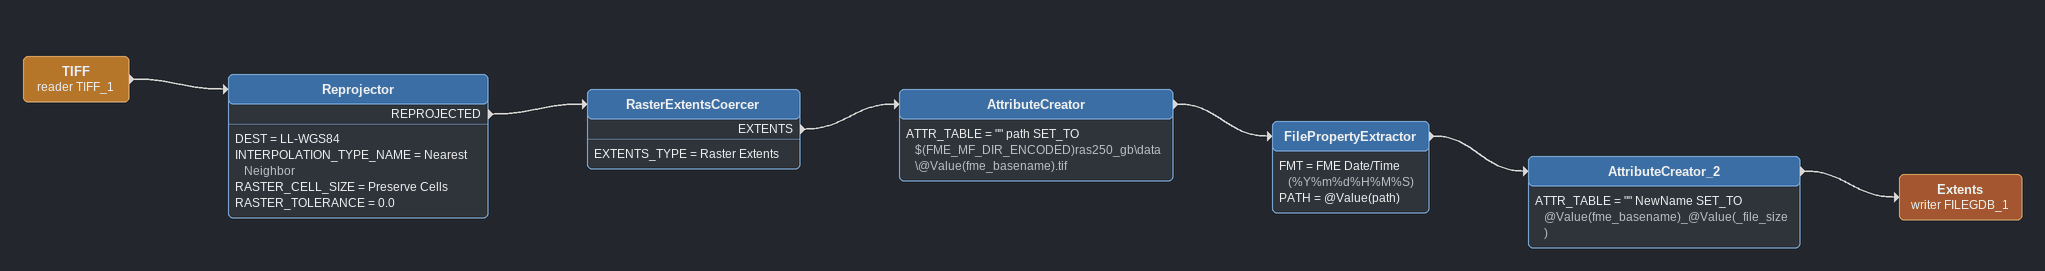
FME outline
TIFF (reader TIFF_1)
    -> Reprojector
Reprojector
    DEST = LL-WGS84
    INTERPOLATION_TYPE_NAME = Nearest Neighbor
    RASTER_CELL_SIZE = Preserve Cells
    RASTER_TOLERANCE = 0.0
    REPROJECTED -> RasterExtentsCoercer
RasterExtentsCoercer
    EXTENTS_TYPE = Raster Extents
    EXTENTS -> AttributeCreator
AttributeCreator
    ATTR_TABLE = "" path SET_TO $(FME_MF_DIR_ENCODED)ras250_gb\data\@Value(fme_basename).tif
    -> FilePropertyExtractor
FilePropertyExtractor
    FMT = FME Date/Time (%Y%m%d%H%M%S)
    PATH = @Value(path)
    -> AttributeCreator_2
AttributeCreator_2
    ATTR_TABLE = "" NewName SET_TO @Value(fme_basename)_@Value(_file_size)
    -> Extents (writer FILEGDB_1)
Extents (writer FILEGDB_1)
